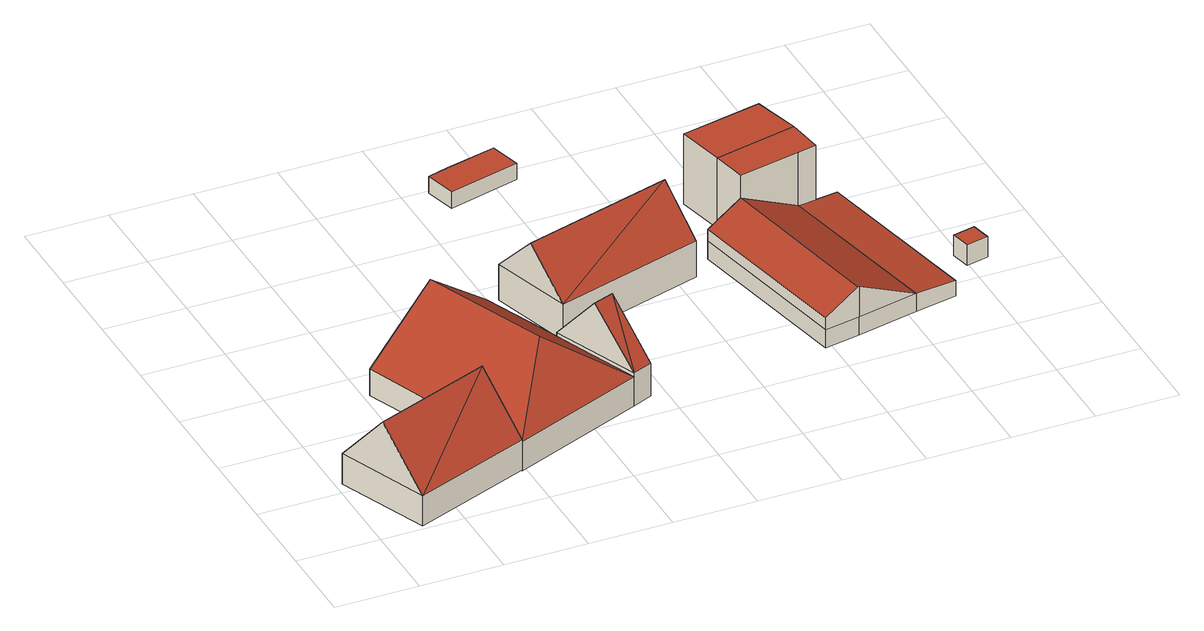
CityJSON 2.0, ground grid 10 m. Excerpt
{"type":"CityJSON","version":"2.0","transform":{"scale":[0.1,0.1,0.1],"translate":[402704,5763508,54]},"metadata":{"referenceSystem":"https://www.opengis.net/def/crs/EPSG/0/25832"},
"CityObjects":{
"building1":{"type":"Building","attributes":{"Gemeindeschluessel":"05515000","Geometrietyp2DReferenz":"3000","function":"31001_1000","roofType":"3100","measuredHeight":10.67},"address":[{"country":"Germany","locality":"Münster","thoroughfareNumber":"277","thoroughfareName":"Hagelbachstiege"}],"geometry":[{"type":"Solid","lod":"2","boundaries":[[[[0,1,2,3]],[[4,5,1,0]],[[6,7,5,4]],[[3,2,7,6]],[[0,8,4]],[[6,9,3]],[[9,8,0]],[[0,3,9]],[[8,9,6]],[[6,4,8]],[[1,5,7,2]]]],"semantics":{"surfaces":[{"type":"WallSurface"},{"type":"RoofSurface"},{"type":"GroundSurface"}],"values":[[0,0,0,0,0,0,1,1,1,1,2]]}}]},
"building2":{"type":"Building","attributes":{"Gemeindeschluessel":"05515000","Geometrietyp2DReferenz":"3000","function":"31001_2700"},"children":["building2-1","building2-2"]},
"building2-1":{"type":"BuildingPart","attributes":{"roofType":"3100","measuredHeight":10.56},"parents":["building2"],"geometry":[{"type":"Solid","lod":"2","boundaries":[[[[10,11,12,13,14]],[[15,16,11,10]],[[17,18,19,16,15]],[[10,20,15]],[[17,21,14]],[[21,20,10]],[[10,14,21]],[[20,21,17]],[[17,15,20]],[[11,16,19,12]],[[18,17,14,13]],[[12,19,18,13]]]],"semantics":{"surfaces":[{"type":"WallSurface"},{"type":"RoofSurface"},{"type":"GroundSurface"},{"type":"ClosureSurface"}],"values":[[0,0,0,0,0,1,1,1,1,2,0,3]]}}]},
"building2-2":{"type":"BuildingPart","attributes":{"roofType":"5000","measuredHeight":10.44},"parents":["building2"],"geometry":[{"type":"Solid","lod":"2","boundaries":[[[[22,23,24,25]],[[26,27,23,22]],[[13,12,27,26]],[[28,29,19,18]],[[30,31,29,28]],[[32,33,31,30]],[[25,24,33,32]],[[18,34,28]],[[13,26,22,34,18]],[[25,32,30,28,34,22]],[[23,27,12,19,29,31,33,24]],[[19,12,13,18]]]],"semantics":{"surfaces":[{"type":"WallSurface"},{"type":"RoofSurface"},{"type":"GroundSurface"},{"type":"ClosureSurface"}],"values":[[0,0,0,0,0,0,0,1,1,1,2,3]]}}]},
"building3":{"type":"Building","attributes":{"Gemeindeschluessel":"05515000","Geometrietyp2DReferenz":"3000","function":"31001_2700","roofType":"3100","measuredHeight":9.96},"geometry":[{"type":"Solid","lod":"2","boundaries":[[[[35,36,37,38]],[[39,40,36,35]],[[41,42,40,39]],[[38,37,42,41]],[[35,43,39]],[[41,44,38]],[[35,38,44]],[[44,43,35]],[[43,44,41]],[[41,39,43]],[[36,40,42,37]]]],"semantics":{"surfaces":[{"type":"WallSurface"},{"type":"RoofSurface"},{"type":"GroundSurface"}],"values":[[0,0,0,0,0,0,1,1,1,1,2]]}}]},
"building4":{"type":"Building","attributes":{"Gemeindeschluessel":"05515000","Geometrietyp2DReferenz":"3000","function":"31001_2700","roofType":"1000","measuredHeight":2.06},"geometry":[{"type":"Solid","lod":"2","boundaries":[[[[45,46,47,48]],[[49,50,46,45]],[[51,52,50,49]],[[53,54,52,51]],[[55,56,54,53]],[[48,47,56,55]],[[53,51,49,45,48,55]],[[46,50,52,54,56,47]]]],"semantics":{"surfaces":[{"type":"WallSurface"},{"type":"RoofSurface"},{"type":"GroundSurface"}],"values":[[0,0,0,0,0,0,1,2]]}}]},
"building5":{"type":"Building","attributes":{"Gemeindeschluessel":"05515000","Geometrietyp2DReferenz":"3000","function":"31001_2700","roofType":"5000","measuredHeight":6.24},"geometry":[{"type":"Solid","lod":"2","boundaries":[[[[57,58,59,60]],[[61,62,58,57]],[[63,64,62,61]],[[65,66,64,63]],[[67,68,66,65]],[[60,59,68,67]],[[69,70,71,72]],[[69,72,73,61,57]],[[73,72,71,65,63]],[[73,63,61]],[[69,57,60]],[[71,70,67,65]],[[70,69,60,67]],[[58,62,64,66,68,59]]]],"semantics":{"surfaces":[{"type":"WallSurface"},{"type":"RoofSurface"},{"type":"GroundSurface"}],"values":[[0,0,0,0,0,0,1,1,0,0,0,0,0,2]]}}]},
"building6":{"type":"Building","attributes":{"Gemeindeschluessel":"05515000","Geometrietyp2DReferenz":"3000","function":"51003_1201","roofType":"1000","measuredHeight":9},"geometry":[{"type":"Solid","lod":"2","boundaries":[[[[74,75,76,77]],[[78,79,75,74]],[[80,81,79,78]],[[82,83,81,80]],[[77,76,83,82]],[[80,78,74,77,82]],[[75,79,81,83,76]]]],"semantics":{"surfaces":[{"type":"WallSurface"},{"type":"RoofSurface"},{"type":"GroundSurface"}],"values":[[0,0,0,0,0,1,2]]}}]},
"building7":{"type":"Building","attributes":{"Gemeindeschluessel":"05515000","Geometrietyp2DReferenz":"3000","function":"51003_1201","roofType":"1000","measuredHeight":9},"geometry":[{"type":"Solid","lod":"2","boundaries":[[[[84,85,75,74]],[[86,87,85,84]],[[78,79,87,86]],[[74,75,79,78]],[[86,84,74,78]],[[85,87,79,75]]]],"semantics":{"surfaces":[{"type":"WallSurface"},{"type":"RoofSurface"},{"type":"GroundSurface"}],"values":[[0,0,0,0,1,2]]}}]},
"building8":{"type":"Building","attributes":{"Gemeindeschluessel":"05515000","Geometrietyp2DReferenz":"3000","function":"31001_2700","roofType":"2100","measuredHeight":2.37},"geometry":[{"type":"Solid","lod":"2","boundaries":[[[[61,62,88,89]],[[57,58,62,61]],[[90,91,58,57]],[[89,88,91,90]],[[57,61,89,90]],[[62,58,91,88]]]],"semantics":{"surfaces":[{"type":"WallSurface"},{"type":"RoofSurface"},{"type":"GroundSurface"}],"values":[[0,0,0,0,1,2]]}}]},
"building9":{"type":"Building","attributes":{"Gemeindeschluessel":"05515000","Geometrietyp2DReferenz":"3000","function":"31001_2500","roofType":"1000","measuredHeight":2.68},"address":[{"country":"Germany","locality":"Münster","thoroughfareNumber":"277f","thoroughfareName":"Hagelbachstiege"}],"geometry":[{"type":"Solid","lod":"2","boundaries":[[[[92,93,94,95]],[[96,97,93,92]],[[98,99,97,96]],[[95,94,99,98]],[[96,92,95,98]],[[93,97,99,94]]]],"semantics":{"surfaces":[{"type":"WallSurface"},{"type":"RoofSurface"},{"type":"GroundSurface"}],"values":[[0,0,0,0,1,2]]}}]}
},
"vertices":[
[52,4,44],[52,4,5],[195,59,5],[195,59,44],[8,115,44],[8,115,5],[151,170,44],[151,170,5],[30,59,112],[173,114,112],
[340,241,46],[340,241,4],[315,232,4],[315,232,42],[315,232,46],[382,135,46],[382,135,4],[358,125,46],[358,125,41],[358,125,4],[361,188,110],[336,179,110],
[195,296,109],[195,296,4],[108,262,4],[108,262,38],[276,328,42],[276,328,4],[195,59,41],[195,59,4],[151,170,42],[151,170,4],[142,176,37],[142,176,4],[255,145,109],
[340,269,53],[340,269,7],[522,323,7],[522,323,53],[310,370,53],[310,370,7],[493,423,53],[493,423,7],[325,320,106],[508,373,106],
[328,590,30],[328,590,9],[338,552,9],[338,552,30],[331,591,30],[331,591,9],[354,597,30],[354,597,9],[415,612,30],[415,612,9],[425,574,30],[425,574,9],
[665,371,31],[665,371,8],[590,356,8],[590,356,31],[708,161,31],[708,161,8],[633,145,31],[633,145,8],[590,137,31],[590,137,8],[547,348,31],[547,348,8],[590,356,70],[547,348,46],[590,137,46],[632,145,70],[633,145,70],
[581,398,99],[581,398,9],[590,356,9],[590,356,99],[682,420,99],[682,420,9],[688,376,99],[688,376,9],[665,371,99],[665,371,9],
[568,456,99],[568,456,9],[666,476,99],[666,476,9],
[759,171,8],[759,171,28],[716,382,28],[716,382,8],
[796,222,33],[796,222,7],[823,228,7],[823,228,33],[791,246,33],[791,246,7],[818,252,33],[818,252,7]
]}
